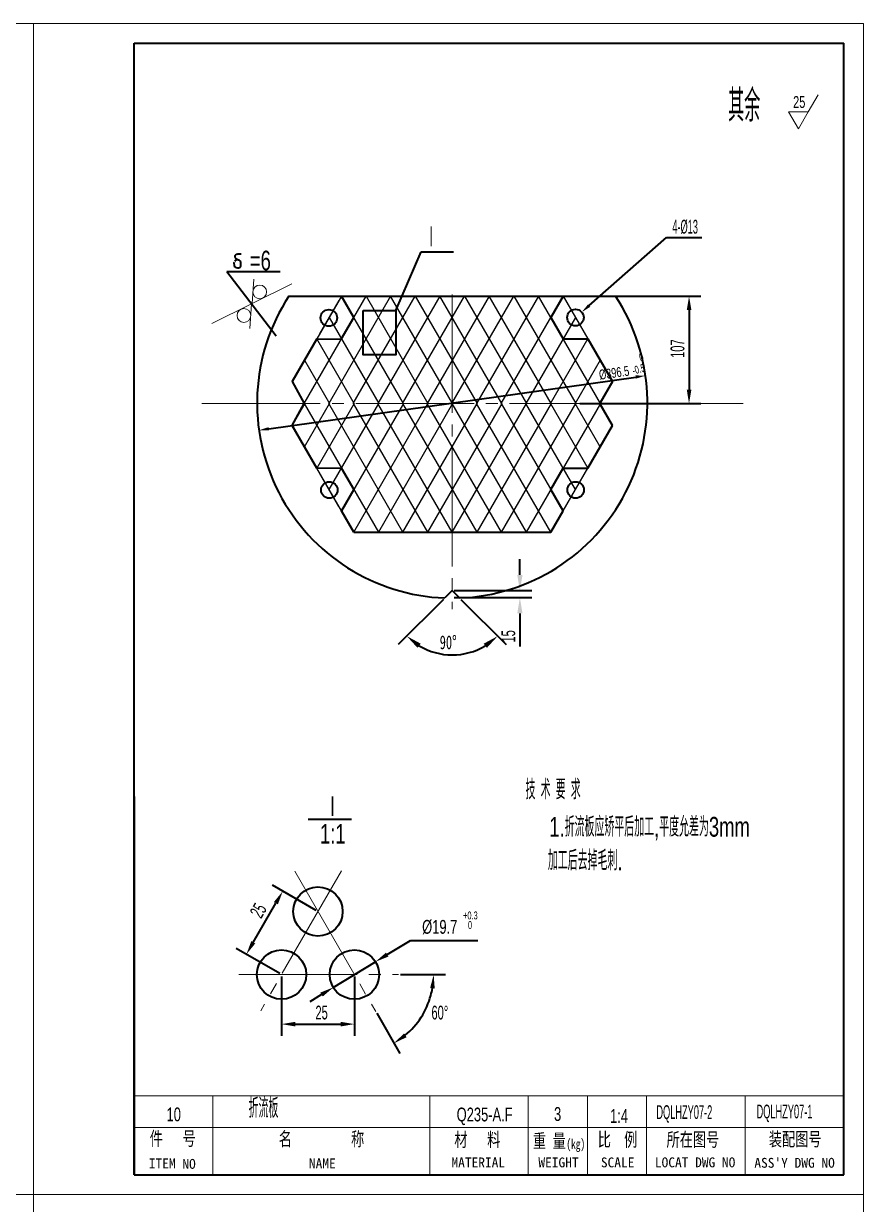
# Model space of a CAD drawing. Header units: millimetres. Extents: x 972 to 2699, y 36 to 635.
# Drawn here: x 2486 to 2699, y 335.6 to 635.1 of the extents above; entities that cross this region are included whole.
import ezdxf

# ---------------------------------------------------------------- set-up
doc = ezdxf.new("R2010")
doc.units = ezdxf.units.MM
doc.header["$PDMODE"] = 66
doc.header["$PDSIZE"] = -5
doc.linetypes.add('EB_DASHDOT', pattern=[39, 30, -3, 3, -3])
doc.linetypes.add('EB_DASHDOTDOT', pattern=[45, 30, -3, 3, -3, 3, -3])
doc.layers.get('0').update_dxf_attribs({"color": 2, "lineweight": 0})
doc.layers.get('DEFPOINTS').update_dxf_attribs({"color": 2, "lineweight": 0})
for name, color, linetype, lineweight in [('6', 6, 'EB_DASHDOTDOT', 0), ('JD$0$主体层', 1, 'Continuous', 35), ('中心线层', 2, 'EB_DASHDOT', 0), ('主体层', 1, 'Continuous', 35), ('图块层', 2, 'Continuous', 0), ('尺寸层', 2, 'Continuous', 35), ('文字层', 2, 'Continuous', 0)]:
    doc.layers.add(name, color=color, linetype=linetype, lineweight=lineweight)
doc.styles.add('FS', font='', dxfattribs={"width": 0.66})
doc.styles.add('HZ', font='ACADTXT.SHX', dxfattribs={"width": 0.6, "bigfont": 'gbcbig.shx'})
doc.styles.get("Standard").update_dxf_attribs({"font": 'ACADTXT.SHX', "width": 0.7, "bigfont": 'gbcbig.shx'})
doc.styles.add('UserTxtStyle2', font='', dxfattribs={"width": 0.7})
doc.styles.add('UserTxtStyle3', font='')
doc.styles.add('UserTxtStyle4', font='ACADTXT.SHX', dxfattribs={"width": 0.5, "bigfont": 'gbcbig.shx'})
doc.styles.get('FS').set_extended_font_data('FangSong_GB2312')
doc.styles.get('UserTxtStyle2').set_extended_font_data('FangSong_GB2312')
doc.styles.get('UserTxtStyle3').set_extended_font_data('FangSong_GB2312')
doc.dimstyles.new('UserStyle1', dxfattribs={"dimtxt": 3.5, "dimasz": 3.5, "dimexe": 3, "dimexo": 0.5, "dimgap": 0.8, "dimtad": 1, "dimdsep": 46, "dimtxsty": 'HZ', "dimcen": 0, "dimdle": 7, "dimadec": 0, "dimazin": 0, "dimtfac": 1, "dimtmove": 0, "dimatfit": 0, "dimfxl": 0, "dimtolj": 1, "dimtzin": 0, "dimarcsym": 0})
doc.dimstyles.new('UserStyle3', dxfattribs={"dimtxt": 2.5, "dimasz": 2.5, "dimexe": 1.25, "dimexo": 0.625, "dimgap": 0.3, "dimtad": 1, "dimdec": 4, "dimdsep": 46, "dimtxsty": 'Standard', "dimcen": 0, "dimdle": 5, "dimadec": 0, "dimazin": 0, "dimtfac": 1, "dimtdec": 4, "dimtmove": 0, "dimatfit": 0, "dimfxl": 0, "dimtolj": 1, "dimtzin": 0, "dimarcsym": 0})
doc.dimstyles.new('UserStyle4', dxfattribs={"dimtxt": 3.5, "dimasz": 4, "dimexe": 3, "dimexo": 0.5, "dimgap": 0.8, "dimtad": 1, "dimdsep": 46, "dimtxsty": 'HZ', "dimcen": 0, "dimdle": 8, "dimadec": 0, "dimazin": 0, "dimtfac": 1, "dimtofl": 0, "dimtmove": 0, "dimatfit": 0, "dimfxl": 0, "dimtolj": 1, "dimtzin": 0, "dimarcsym": 0})
doc.dimstyles.new('UserStyle5', dxfattribs={"dimtxt": 3.5, "dimasz": 4, "dimexe": 3, "dimexo": 0.5, "dimgap": 0.8, "dimtad": 1, "dimdec": 1, "dimdsep": 46, "dimtxsty": 'FS', "dimcen": 0, "dimdle": 8, "dimadec": 1, "dimazin": 2, "dimtfac": 1, "dimtdec": 1, "dimtofl": 0, "dimtmove": 0, "dimatfit": 0, "dimfxl": 0, "dimtolj": 1, "dimtzin": 0, "dimarcsym": 0})

# ---------------------------------------------------------------- blocks, each defined once
blk = doc.blocks.new('*D77')
at = {"layer": '尺寸层', "linetype": 'Continuous', "lineweight": 35}
for points in [[(2643.68, 545.77), (2641.26, 545.01), (2641.15, 545.83)], [(2545.65, 531.93), (2548.19, 531.87), (2548.07, 532.7)]]:
    blk.add_hatch(color=0, dxfattribs=at).paths.add_polyline_path(points, flags=0)
at = {"layer": '尺寸层', "color": 0, "linetype": 'Continuous', "lineweight": 35}
blk.add_line((2548.13, 532.28), (2641.21, 545.42), dxfattribs=at)
at = {"layer": '尺寸层', "color": 0, "linetype": 'Continuous', "lineweight": 35, "insert": (2631.75, 547.2), "char_height": 2.5, "attachment_point": 1, "rotation": 8.0346}
blk.add_mtext('%%c396.5', dxfattribs=at)
blk = doc.blocks.new('*D78')
at = {"layer": '尺寸层', "linetype": 'Continuous', "lineweight": 35}
for points in [[(2551.69, 415), (2550.45, 411.68), (2549.44, 412.26)], [(2542.46, 399), (2544.71, 401.74), (2543.7, 402.33)]]:
    blk.add_hatch(color=0, dxfattribs=at).paths.add_polyline_path(points, flags=0)
at = {"layer": '尺寸层', "color": 0, "linetype": 'Continuous', "lineweight": 35}
for p, q in [((2560.18, 410.1), (2549.1, 416.5)), ((2544.21, 402.03), (2549.94, 411.97)), ((2550.94, 394.1), (2539.86, 400.5))]:
    blk.add_line(p, q, dxfattribs=at)
at = {"layer": '尺寸层', "color": 0, "linetype": 'Continuous', "lineweight": 35, "insert": (2543.17, 409.62), "char_height": 3.5, "attachment_point": 1, "rotation": 60, "style": 'HZ'}
blk.add_mtext('25', dxfattribs=at)
blk = doc.blocks.new('*D79')
at = {"layer": '尺寸层', "linetype": 'Continuous', "lineweight": 35}
for points in [[(2551.38, 381.29), (2554.88, 380.7), (2554.88, 381.87)], [(2569.85, 381.29), (2566.35, 380.7), (2566.35, 381.87)]]:
    blk.add_hatch(color=0, dxfattribs=at).paths.add_polyline_path(points, flags=0)
at = {"layer": '尺寸层', "color": 0, "linetype": 'Continuous', "lineweight": 35}
for p, q in [((2551.38, 393.35), (2551.38, 378.29)), ((2569.85, 393.35), (2569.85, 378.29)), ((2554.88, 381.29), (2566.35, 381.29))]:
    blk.add_line(p, q, dxfattribs=at)
at = {"layer": '尺寸层', "color": 0, "linetype": 'Continuous', "lineweight": 35, "insert": (2559.98, 385.98), "char_height": 3.5, "attachment_point": 1, "style": 'HZ'}
blk.add_mtext('25', dxfattribs=at)
blk = doc.blocks.new('*D80')
at = {"layer": '尺寸层', "linetype": 'Continuous', "lineweight": 35}
for points in [[(2654.74, 565.92), (2655.33, 562.42), (2654.16, 562.42)], [(2654.74, 538.69), (2655.33, 542.19), (2654.16, 542.19)]]:
    blk.add_hatch(color=0, dxfattribs=at).paths.add_polyline_path(points, flags=0)
at = {"layer": '尺寸层', "color": 0, "linetype": 'Continuous', "lineweight": 35}
for p, q in [((2619.02, 565.92), (2657.74, 565.92)), ((2654.74, 562.42), (2654.74, 542.19)), ((2627.04, 538.69), (2657.74, 538.69))]:
    blk.add_line(p, q, dxfattribs=at)
at = {"layer": '尺寸层', "color": 0, "linetype": 'Continuous', "lineweight": 35, "insert": (2650.05, 550.28), "char_height": 3.5, "attachment_point": 1, "rotation": 90, "style": 'HZ'}
blk.add_mtext('107', dxfattribs=at)
blk = doc.blocks.new('CAXBLOCK26', base_point=(2682.48, 608.34))
at = {"layer": '图块层', "linetype": 'Continuous', "lineweight": 0}
for p, q in [((2684.98, 612.67), (2687.48, 617)), ((2679.98, 612.67), (2682.48, 608.34)), ((2684.98, 612.67), (2679.98, 612.67)), ((2682.48, 608.34), (2684.98, 612.67))]:
    blk.add_line(p, q, dxfattribs=at)
at = {"layer": '图块层', "linetype": 'Continuous', "lineweight": 0, "insert": (2681.13, 616.67), "char_height": 3, "attachment_point": 1}
blk.add_mtext('25', dxfattribs=at)
blk = doc.blocks.new('*D82')
at = {"layer": '尺寸层', "linetype": 'Continuous', "lineweight": 35}
for points in [[(2611.83, 491.25), (2612.5, 495.25), (2611.17, 495.25)], [(2611.83, 489.48), (2612.5, 485.48), (2611.17, 485.48)]]:
    blk.add_hatch(color=0, dxfattribs=at).paths.add_polyline_path(points, flags=0)
at = {"layer": '尺寸层', "color": 0, "linetype": 'Continuous', "lineweight": 35}
for p, q in [((2611.83, 495.25), (2611.83, 499.25)), ((2595.17, 491.25), (2614.83, 491.25)), ((2595.17, 489.48), (2614.83, 489.48)), ((2611.83, 485.48), (2611.83, 477.08))]:
    blk.add_line(p, q, dxfattribs=at)
at = {"layer": '尺寸层', "color": 0, "linetype": 'Continuous', "lineweight": 35, "insert": (2607.14, 478.08), "char_height": 3.5, "attachment_point": 1, "rotation": 90, "style": 'HZ'}
blk.add_mtext('15', dxfattribs=at)
blk = doc.blocks.new('*D83')
at = {"layer": '尺寸层', "linetype": 'Continuous', "lineweight": 35}
for points in [[(2583.13, 479.71), (2586.69, 477.78), (2585.87, 476.73)], [(2606.21, 479.71), (2603.46, 476.73), (2602.64, 477.78)]]:
    blk.add_hatch(color=0, dxfattribs=at).paths.add_polyline_path(points, flags=0)
at = {"layer": '尺寸层', "color": 0, "linetype": 'Continuous', "lineweight": 35}
for p, q in [((2592.45, 489.03), (2581, 477.59)), ((2596.89, 489.03), (2608.33, 477.59))]:
    blk.add_line(p, q, dxfattribs=at)
blk.add_arc((2594.67, 491.25), 16.32, 239.0773, 300.9227, dxfattribs=at)
at = {"layer": '尺寸层', "color": 0, "linetype": 'Continuous', "lineweight": 35, "insert": (2591.5, 479.88), "char_height": 3.5, "attachment_point": 1, "style": 'FS'}
blk.add_mtext('90%%d', dxfattribs=at)
blk = doc.blocks.new('CAXBLOCK44', base_point=(2627.52, 561.88))
at = {"layer": '尺寸层', "linetype": 'Continuous', "lineweight": 35}
blk.add_hatch(color=256, dxfattribs=at).paths.add_polyline_path([(2629.12, 563.84), (2627.52, 561.88), (2629.67, 563.22)], flags=0)
blk.add_line((2629.39, 563.53), (2649, 580.81), dxfattribs=at)
blk = doc.blocks.new('*D197')
at = {"layer": '尺寸层', "linetype": 'Continuous', "lineweight": 35}
for points in [[(2643.68, 545.77), (2641.26, 545.01), (2641.15, 545.83)], [(2545.65, 531.93), (2548.19, 531.87), (2548.07, 532.7)]]:
    blk.add_hatch(color=0, dxfattribs=at).paths.add_polyline_path(points, flags=0)
at = {"layer": '尺寸层', "color": 0, "linetype": 'Continuous', "lineweight": 35}
blk.add_line((2548.13, 532.28), (2641.21, 545.42), dxfattribs=at)
at = {"layer": '尺寸层', "color": 0, "linetype": 'Continuous', "lineweight": 35, "insert": (2631.75, 547.2), "char_height": 2.5, "attachment_point": 1, "rotation": 8.0346}
blk.add_mtext('%%c396.5', dxfattribs=at)
blk = doc.blocks.new('*D198')
at = {"layer": '尺寸层', "linetype": 'Continuous', "lineweight": 35}
for points in [[(2551.69, 415), (2550.45, 411.68), (2549.44, 412.26)], [(2542.46, 399), (2544.71, 401.74), (2543.7, 402.33)]]:
    blk.add_hatch(color=0, dxfattribs=at).paths.add_polyline_path(points, flags=0)
at = {"layer": '尺寸层', "color": 0, "linetype": 'Continuous', "lineweight": 35}
for p, q in [((2560.18, 410.1), (2549.1, 416.5)), ((2544.21, 402.03), (2549.94, 411.97)), ((2550.94, 394.1), (2539.86, 400.5))]:
    blk.add_line(p, q, dxfattribs=at)
at = {"layer": '尺寸层', "color": 0, "linetype": 'Continuous', "lineweight": 35, "insert": (2543.17, 409.62), "char_height": 3.5, "attachment_point": 1, "rotation": 60, "style": 'HZ'}
blk.add_mtext('25', dxfattribs=at)
blk = doc.blocks.new('*D199')
at = {"layer": '尺寸层', "linetype": 'Continuous', "lineweight": 35}
for points in [[(2551.38, 381.29), (2554.88, 380.7), (2554.88, 381.87)], [(2569.85, 381.29), (2566.35, 380.7), (2566.35, 381.87)]]:
    blk.add_hatch(color=0, dxfattribs=at).paths.add_polyline_path(points, flags=0)
at = {"layer": '尺寸层', "color": 0, "linetype": 'Continuous', "lineweight": 35}
for p, q in [((2551.38, 393.35), (2551.38, 378.29)), ((2569.85, 393.35), (2569.85, 378.29)), ((2554.88, 381.29), (2566.35, 381.29))]:
    blk.add_line(p, q, dxfattribs=at)
at = {"layer": '尺寸层', "color": 0, "linetype": 'Continuous', "lineweight": 35, "insert": (2559.98, 385.98), "char_height": 3.5, "attachment_point": 1, "style": 'HZ'}
blk.add_mtext('25', dxfattribs=at)
blk = doc.blocks.new('*D200')
at = {"layer": '尺寸层', "linetype": 'Continuous', "lineweight": 35}
for points in [[(2654.74, 565.92), (2655.33, 562.42), (2654.16, 562.42)], [(2654.74, 538.69), (2655.33, 542.19), (2654.16, 542.19)]]:
    blk.add_hatch(color=0, dxfattribs=at).paths.add_polyline_path(points, flags=0)
at = {"layer": '尺寸层', "color": 0, "linetype": 'Continuous', "lineweight": 35}
for p, q in [((2619.02, 565.92), (2657.74, 565.92)), ((2654.74, 562.42), (2654.74, 542.19)), ((2627.04, 538.69), (2657.74, 538.69))]:
    blk.add_line(p, q, dxfattribs=at)
at = {"layer": '尺寸层', "color": 0, "linetype": 'Continuous', "lineweight": 35, "insert": (2650.05, 550.28), "char_height": 3.5, "attachment_point": 1, "rotation": 90, "style": 'HZ'}
blk.add_mtext('107', dxfattribs=at)
blk = doc.blocks.new('CAXBLOCK71', base_point=(2682.48, 608.34))
at = {"layer": '图块层', "linetype": 'Continuous', "lineweight": 0}
for p, q in [((2684.98, 612.67), (2687.48, 617)), ((2679.98, 612.67), (2682.48, 608.34)), ((2684.98, 612.67), (2679.98, 612.67)), ((2682.48, 608.34), (2684.98, 612.67))]:
    blk.add_line(p, q, dxfattribs=at)
at = {"layer": '图块层', "linetype": 'Continuous', "lineweight": 0, "insert": (2681.13, 616.67), "char_height": 3, "attachment_point": 1}
blk.add_mtext('25', dxfattribs=at)
blk = doc.blocks.new('*D202')
at = {"layer": '尺寸层', "linetype": 'Continuous', "lineweight": 35}
for points in [[(2611.83, 491.25), (2612.5, 495.25), (2611.17, 495.25)], [(2611.83, 489.48), (2612.5, 485.48), (2611.17, 485.48)]]:
    blk.add_hatch(color=0, dxfattribs=at).paths.add_polyline_path(points, flags=0)
at = {"layer": '尺寸层', "color": 0, "linetype": 'Continuous', "lineweight": 35}
for p, q in [((2611.83, 495.25), (2611.83, 499.25)), ((2595.17, 491.25), (2614.83, 491.25)), ((2595.17, 489.48), (2614.83, 489.48)), ((2611.83, 485.48), (2611.83, 477.08))]:
    blk.add_line(p, q, dxfattribs=at)
at = {"layer": '尺寸层', "color": 0, "linetype": 'Continuous', "lineweight": 35, "insert": (2607.14, 478.08), "char_height": 3.5, "attachment_point": 1, "rotation": 90, "style": 'HZ'}
blk.add_mtext('15', dxfattribs=at)
blk = doc.blocks.new('*D203')
at = {"layer": '尺寸层', "linetype": 'Continuous', "lineweight": 35}
for points in [[(2583.13, 479.71), (2586.69, 477.78), (2585.87, 476.73)], [(2606.21, 479.71), (2603.46, 476.73), (2602.64, 477.78)]]:
    blk.add_hatch(color=0, dxfattribs=at).paths.add_polyline_path(points, flags=0)
at = {"layer": '尺寸层', "color": 0, "linetype": 'Continuous', "lineweight": 35}
for p, q in [((2592.45, 489.03), (2581, 477.59)), ((2596.89, 489.03), (2608.33, 477.59))]:
    blk.add_line(p, q, dxfattribs=at)
blk.add_arc((2594.67, 491.25), 16.32, 239.0773, 300.9227, dxfattribs=at)
at = {"layer": '尺寸层', "color": 0, "linetype": 'Continuous', "lineweight": 35, "insert": (2591.5, 479.88), "char_height": 3.5, "attachment_point": 1, "style": 'FS'}
blk.add_mtext('90%%d', dxfattribs=at)
blk = doc.blocks.new('CAXBLOCK89', base_point=(2627.52, 561.88))
at = {"layer": '尺寸层', "linetype": 'Continuous', "lineweight": 35}
blk.add_hatch(color=256, dxfattribs=at).paths.add_polyline_path([(2629.12, 563.84), (2627.52, 561.88), (2629.67, 563.22)], flags=0)
blk.add_line((2629.39, 563.53), (2649, 580.81), dxfattribs=at)

msp = doc.modelspace()

# ---------------------------------------------------------------- hatches: boundary and pattern name
at = {"layer": '尺寸层', "linetype": 'Continuous', "lineweight": 35}
for points in [[(2575.1921, 397.10237), (2578.48528, 398.42343), (2577.87882, 399.42008)], [(2575.1921, 397.10237), (2578.48528, 398.42343), (2577.87882, 399.42008)], [(2589.95442, 393.85346), (2590.23083, 390.31596), (2589.0686, 390.41753)], [(2589.95442, 393.85346), (2590.23083, 390.31596), (2589.0686, 390.41753)], [(2564.51369, 390.60455), (2561.82697, 388.28683), (2561.22051, 389.28348)], [(2564.51369, 390.60455), (2561.82697, 388.28683), (2561.22051, 389.28348)], [(2579.90366, 376.44503), (2582.43635, 378.93014), (2583.10543, 377.97439)], [(2579.90366, 376.44503), (2582.43635, 378.93014), (2583.10543, 377.97439)]]:
    msp.add_hatch(color=256, dxfattribs=at).paths.add_polyline_path(points, flags=0)

# ---------------------------------------------------------------- linework, layer by layer
at = {"linetype": 'Continuous', "lineweight": 0}
for p, q in [((2543.95732, 564.08428), (2544.36915, 570.27214)), ((2543.95732, 564.08428), (2544.36915, 570.27214)), ((2543.95732, 564.08428), (2553.96759, 569.02376)), ((2543.95732, 564.08428), (2553.96759, 569.02376)), ((2543.72317, 563.96192), (2533.71289, 559.02244)), ((2543.72317, 563.96192), (2533.71289, 559.02244)), ((2543.72317, 563.96192), (2543.31133, 557.77406)), ((2543.72317, 563.96192), (2543.31133, 557.77406))]:
    msp.add_line(p, q, dxfattribs=at)
for centre in [(2545.84637, 567.01128), (2545.84637, 567.01128), (2541.83411, 561.03492), (2541.83411, 561.03492)]:
    msp.add_circle(centre, 1.75, dxfattribs=at)
at = {"layer": '6', "linetype": 'ByBlock', "lineweight": -2}
for p, q in [((2557.08487, 538.68741), (2572.80408, 565.92008)), ((2557.08487, 538.68741), (2572.80408, 565.92008)), ((2566.554, 565.92008), (2560.30424, 555.09483)), ((2566.554, 565.92008), (2560.30424, 555.09483)), ((2565.92865, 564.83563), (2561.04342, 556.37223)), ((2565.92865, 564.83563), (2561.04342, 556.37223)), ((2579.05354, 565.92008), (2563.33433, 538.68741)), ((2579.05354, 565.92008), (2563.33433, 538.68741)), ((2582.27382, 538.68741), (2566.55431, 565.92062)), ((2582.27382, 538.68741), (2566.55431, 565.92062)), ((2569.58379, 538.68741), (2585.303, 565.92008)), ((2569.58379, 538.68741), (2585.303, 565.92008)), ((2572.80408, 565.92008), (2588.52329, 538.68741)), ((2572.80408, 565.92008), (2588.52329, 538.68741)), ((2591.55246, 565.92008), (2575.83326, 538.68741)), ((2591.55246, 565.92008), (2575.83326, 538.68741)), ((2594.77275, 538.68741), (2579.05354, 565.92008)), ((2594.77275, 538.68741), (2579.05354, 565.92008)), ((2582.08271, 538.68741), (2597.80191, 565.92008)), ((2582.08271, 538.68741), (2597.80191, 565.92008)), ((2585.303, 565.92008), (2601.02221, 538.68741)), ((2585.303, 565.92008), (2601.02221, 538.68741)), ((2604.05138, 565.92008), (2588.33217, 538.68741)), ((2604.05138, 565.92008), (2588.33217, 538.68741)), ((2607.27167, 538.68741), (2591.55246, 565.92008)), ((2607.27167, 538.68741), (2591.55246, 565.92008)), ((2594.58164, 538.68741), (2610.30085, 565.92008)), ((2594.58164, 538.68741), (2610.30085, 565.92008)), ((2597.80192, 565.92008), (2613.52112, 538.68741)), ((2597.80192, 565.92008), (2613.52112, 538.68741)), ((2616.5503, 565.92008), (2600.83109, 538.68741)), ((2616.5503, 565.92008), (2600.83109, 538.68741)), ((2619.77059, 538.68741), (2604.05139, 565.92008)), ((2619.77059, 538.68741), (2604.05139, 565.92008)), ((2607.08055, 538.68741), (2622.80007, 565.92061)), ((2607.08055, 538.68741), (2622.80007, 565.92061)), ((2610.30084, 565.92008), (2626.02005, 538.68741)), ((2610.30084, 565.92008), (2626.02005, 538.68741)), ((2632.26951, 538.68741), (2616.5503, 565.92008)), ((2632.26951, 538.68741), (2616.5503, 565.92008)), ((2622.80007, 565.92061), (2629.05014, 555.09481)), ((2622.80007, 565.92061), (2629.05014, 555.09481)), ((2563.42928, 560.50772), (2576.02437, 538.68741)), ((2563.42928, 560.50772), (2576.02437, 538.68741)), ((2625.9251, 560.50772), (2613.33001, 538.68741)), ((2625.9251, 560.50772), (2613.33001, 538.68741)), ((2560.30516, 555.09323), (2554.05368, 544.26287)), ((2560.30516, 555.09323), (2554.05368, 544.26287)), ((2569.77491, 538.68741), (2560.30424, 555.09483)), ((2569.77491, 538.68741), (2560.30424, 555.09483)), ((2619.57948, 538.68741), (2629.05014, 555.09481)), ((2619.57948, 538.68741), (2629.05014, 555.09481)), ((2629.04876, 555.09402), (2635.30066, 544.26295)), ((2629.04876, 555.09402), (2635.30066, 544.26295)), ((2557.1792, 549.68192), (2563.52544, 538.68741)), ((2557.1792, 549.68192), (2563.52544, 538.68741)), ((2632.17518, 549.68192), (2625.82894, 538.68741)), ((2632.17518, 549.68192), (2625.82894, 538.68741)), ((2557.27599, 538.68741), (2554.05417, 544.26903)), ((2557.27599, 538.68741), (2554.05417, 544.26903)), ((2632.07839, 538.68741), (2635.30021, 544.26903)), ((2632.07839, 538.68741), (2635.30021, 544.26903)), ((2557.27599, 538.68741), (2554.05417, 533.10579)), ((2557.27599, 538.68741), (2554.05417, 533.10579)), ((2557.08487, 538.68741), (2575.92881, 506.0413)), ((2557.08487, 538.68741), (2575.92881, 506.0413)), ((2557.1792, 527.69289), (2563.52544, 538.68741)), ((2557.1792, 527.69289), (2563.52544, 538.68741)), ((2569.77491, 538.68741), (2560.30424, 522.27999)), ((2569.77491, 538.68741), (2560.30424, 522.27999)), ((2582.17827, 506.0413), (2563.33433, 538.68741)), ((2582.17827, 506.0413), (2563.33433, 538.68741)), ((2563.42928, 516.86709), (2576.02437, 538.68741)), ((2563.42928, 516.86709), (2576.02437, 538.68741)), ((2582.27382, 538.68741), (2566.55431, 511.4542)), ((2582.27382, 538.68741), (2566.55431, 511.4542)), ((2569.58379, 538.68741), (2588.42773, 506.04131)), ((2569.58379, 538.68741), (2588.42773, 506.04131)), ((2569.67935, 506.0413), (2588.52329, 538.68741)), ((2569.67935, 506.0413), (2588.52329, 538.68741)), ((2594.67719, 506.04131), (2575.83326, 538.68741)), ((2594.67719, 506.04131), (2575.83326, 538.68741)), ((2594.77275, 538.68741), (2575.9288, 506.0413)), ((2594.77275, 538.68741), (2575.9288, 506.0413)), ((2582.08271, 538.68741), (2600.92664, 506.04131)), ((2582.08271, 538.68741), (2600.92664, 506.04131)), ((2582.17827, 506.0413), (2601.02221, 538.68741)), ((2582.17827, 506.0413), (2601.02221, 538.68741)), ((2607.17611, 506.04131), (2588.33217, 538.68741)), ((2607.17611, 506.04131), (2588.33217, 538.68741)), ((2607.27167, 538.68741), (2588.42772, 506.04131)), ((2607.27167, 538.68741), (2588.42772, 506.04131)), ((2594.58164, 538.68741), (2613.42558, 506.04131)), ((2594.58164, 538.68741), (2613.42558, 506.04131)), ((2594.67719, 506.04131), (2613.52112, 538.68741)), ((2594.67719, 506.04131), (2613.52112, 538.68741)), ((2619.67502, 506.04131), (2600.83109, 538.68741)), ((2619.67502, 506.04131), (2600.83109, 538.68741)), ((2619.77059, 538.68741), (2600.92666, 506.04131)), ((2619.77059, 538.68741), (2600.92666, 506.04131)), ((2607.08055, 538.68741), (2622.80007, 511.45421)), ((2607.08055, 538.68741), (2622.80007, 511.45421)), ((2607.17611, 506.04131), (2626.02005, 538.68741)), ((2607.17611, 506.04131), (2626.02005, 538.68741)), ((2625.9251, 516.8671), (2613.33001, 538.68741)), ((2625.9251, 516.8671), (2613.33001, 538.68741)), ((2632.26951, 538.68741), (2613.42558, 506.04131)), ((2632.26951, 538.68741), (2613.42558, 506.04131)), ((2619.57948, 538.68741), (2629.05014, 522.28)), ((2619.57948, 538.68741), (2629.05014, 522.28)), ((2632.17518, 527.6929), (2625.82894, 538.68741)), ((2632.17518, 527.6929), (2625.82894, 538.68741)), ((2632.07839, 538.68741), (2635.30021, 533.10579)), ((2632.07839, 538.68741), (2635.30021, 533.10579)), ((2560.30516, 522.28158), (2554.05368, 533.11194)), ((2560.30516, 522.28158), (2554.05368, 533.11194)), ((2629.04876, 522.2808), (2635.30066, 533.11186)), ((2629.04876, 522.2808), (2635.30066, 533.11186)), ((2569.67935, 506.0413), (2560.30424, 522.27999)), ((2569.67935, 506.0413), (2560.30424, 522.27999)), ((2622.80007, 511.45421), (2629.05014, 522.28)), ((2622.80007, 511.45421), (2629.05014, 522.28)), ((2565.92865, 512.53919), (2561.04342, 521.00258)), ((2565.92865, 512.53919), (2561.04342, 521.00258)), ((2569.67935, 506.0413), (2566.55462, 511.45473)), ((2569.67935, 506.0413), (2566.55462, 511.45473)), ((2619.67502, 506.04131), (2622.79961, 511.45448)), ((2619.67502, 506.04131), (2622.79961, 511.45448))]:
    msp.add_line(p, q, dxfattribs=at)
at = {"layer": 'DEFPOINTS', "color": 0, "linetype": 'ByBlock', "lineweight": -2}
for p in [(2554.70823, 420.08479), (2554.70823, 420.08479), (2575.1921, 397.10237), (2575.1921, 397.10237), (2540.5223, 393.85346), (2540.5223, 393.85346), (2581.01135, 393.85346), (2581.01135, 393.85346), (2564.51369, 390.60455), (2564.51369, 390.60455), (2575.25553, 384.49583), (2575.25553, 384.49583), (2585.25156, 380.93245), (2585.25156, 380.93245)]:
    msp.add_point(p, dxfattribs=at)
at = {"layer": 'JD$0$主体层', "linetype": 'Continuous', "lineweight": 35}
for p, q in [((2513.95655, 343.06545), (2513.95655, 630.06545)), ((2513.95655, 630.06545), (2693.95655, 630.06545)), ((2513.95655, 343.06545), (2513.95655, 630.06545)), ((2513.95655, 630.06545), (2693.95655, 630.06545)), ((2693.95655, 343.06545), (2693.95655, 630.06545)), ((2693.95655, 343.06545), (2693.95655, 630.06545)), ((2513.95655, 343.06545), (2693.95655, 343.06545)), ((2513.95655, 343.06545), (2693.95655, 343.06545))]:
    msp.add_line(p, q, dxfattribs=at)
at = {"layer": '中心线层', "linetype": 'EB_DASHDOT', "lineweight": 0}
for p, q in [((2594.66688, 566.37018), (2594.66688, 486.52495)), ((2594.66688, 566.37018), (2594.66688, 486.52495)), ((2531.1989, 538.68741), (2668.43768, 538.68741)), ((2531.1989, 538.68741), (2668.43768, 538.68741)), ((2566.56615, 420.16064), (2546.0828, 384.68244)), ((2566.56615, 420.16064), (2546.0828, 384.68244)), ((2554.70823, 420.08479), (2575.25553, 384.49583)), ((2554.70823, 420.08479), (2575.25553, 384.49583)), ((2540.5223, 393.85346), (2581.01135, 393.85346)), ((2540.5223, 393.85346), (2581.01135, 393.85346))]:
    msp.add_line(p, q, dxfattribs=at)
at = {"layer": '主体层', "linetype": 'Continuous', "lineweight": 35}
for p, q in [((2553.2227, 565.92008), (2636.11107, 565.92008)), ((2553.2227, 565.92008), (2636.11107, 565.92008)), ((2569.67935, 560.50666), (2566.55462, 565.92009)), ((2569.67935, 560.50666), (2566.55462, 565.92009)), ((2622.80007, 565.92061), (2619.67503, 560.50666)), ((2622.80007, 565.92061), (2619.67503, 560.50666)), ((2566.50684, 555.01046), (2569.67935, 560.50666)), ((2566.50684, 555.01046), (2569.67935, 560.50666)), ((2619.67503, 560.50666), (2622.79976, 555.09324)), ((2619.67503, 560.50666), (2622.79976, 555.09324)), ((2560.30424, 555.09483), (2554.05219, 544.26561)), ((2560.30424, 555.09483), (2554.05219, 544.26561)), ((2560.30516, 555.09323), (2566.50684, 555.01046)), ((2560.30516, 555.09323), (2566.50684, 555.01046)), ((2622.79976, 555.09324), (2629.04922, 555.09322)), ((2622.79976, 555.09324), (2629.04922, 555.09322)), ((2629.05014, 555.09481), (2635.30219, 544.26561)), ((2629.05014, 555.09481), (2635.30219, 544.26561)), ((2554.05219, 544.26561), (2557.08487, 538.68741)), ((2554.05219, 544.26561), (2557.08487, 538.68741)), ((2635.30219, 544.26561), (2632.17395, 538.85295)), ((2635.30219, 544.26561), (2632.17395, 538.85295)), ((2554.05219, 533.10921), (2557.08487, 538.68741)), ((2554.05219, 533.10921), (2557.08487, 538.68741)), ((2635.30219, 533.10921), (2632.17395, 538.52186)), ((2635.30219, 533.10921), (2632.17395, 538.52186)), ((2560.30424, 522.27999), (2554.05219, 533.10921)), ((2560.30424, 522.27999), (2554.05219, 533.10921)), ((2629.05014, 522.28), (2635.30219, 533.10921)), ((2629.05014, 522.28), (2635.30219, 533.10921)), ((2560.30516, 522.28158), (2566.50684, 522.36436)), ((2560.30516, 522.28158), (2566.50684, 522.36436)), ((2566.50684, 522.36436), (2569.67935, 516.86816)), ((2566.50684, 522.36436), (2569.67935, 516.86816)), ((2619.67503, 516.86816), (2622.79976, 522.28158)), ((2619.67503, 516.86816), (2622.79976, 522.28158)), ((2622.79976, 522.28158), (2629.04922, 522.2816)), ((2622.79976, 522.28158), (2629.04922, 522.2816)), ((2569.67935, 516.86816), (2566.55462, 511.45473)), ((2569.67935, 516.86816), (2566.55462, 511.45473)), ((2622.80007, 511.45421), (2619.67503, 516.86816)), ((2622.80007, 511.45421), (2619.67503, 516.86816)), ((2569.67935, 506.0413), (2566.55416, 511.45446)), ((2569.67935, 506.0413), (2566.55416, 511.45446)), ((2619.67502, 506.04131), (2622.80007, 511.45421)), ((2619.67502, 506.04131), (2622.80007, 511.45421)), ((2569.67935, 506.0413), (2619.67502, 506.04131)), ((2569.67935, 506.0413), (2619.67502, 506.04131)), ((2594.66688, 491.25295), (2592.80202, 489.3881)), ((2594.66688, 491.25295), (2592.80202, 489.3881)), ((2594.66688, 491.25295), (2596.53174, 489.3881)), ((2594.66688, 491.25295), (2596.53174, 489.3881)), ((2513.95655, 439.05044), (2513.95655, 343.06545)), ((2513.95655, 439.05044), (2513.95655, 343.06545))]:
    msp.add_line(p, q, dxfattribs=at)
for centre, radius in [((2563.37569, 560.41168), 2.1), ((2563.37569, 560.41168), 2.1), ((2625.9251, 560.50771), 2.1), ((2625.9251, 560.50771), 2.1), ((2563.48604, 516.77088), 2.1), ((2563.48604, 516.77088), 2.1), ((2625.9724, 516.77935), 2.1), ((2625.9724, 516.77935), 2.1), ((2560.61529, 409.85346), 6.25), ((2560.61529, 409.85346), 6.25), ((2551.37769, 393.85346), 6.25), ((2551.37769, 393.85346), 6.25), ((2569.8529, 393.85346), 6.25), ((2569.8529, 393.85346), 6.25)]:
    msp.add_circle(centre, radius, dxfattribs=at)
for start, end in [(146.851516, 267.8409322), (146.851516, 267.8409322), (272.1590678, 33.148484), (272.1590678, 33.148484)]:
    msp.add_arc((2594.66688, 538.85295), 49.5, start, end, dxfattribs=at)
at = {"layer": '图块层', "linetype": 'Continuous', "lineweight": 0}
for p, q in [((1857.95655, 635.06545), (2698.95655, 635.06545)), ((1857.95655, 635.06545), (2698.95655, 635.06545)), ((2488.45655, 635.06545), (2488.45655, 41.06545)), ((2488.45655, 635.06545), (2488.45655, 41.06545)), ((2698.95655, 41.06545), (2698.95655, 635.06545)), ((2698.95655, 41.06545), (2698.95655, 635.06545)), ((2513.92764, 363.06545), (2693.95655, 363.06545)), ((2513.92764, 363.06545), (2693.95655, 363.06545)), ((2533.95655, 343.06545), (2533.95655, 363.06545)), ((2533.95655, 343.06545), (2533.95655, 363.06545)), ((2588.95655, 343.06545), (2588.95655, 363.06545)), ((2588.95655, 343.06545), (2588.95655, 363.06545)), ((2613.95655, 343.06545), (2613.95655, 363.06545)), ((2613.95655, 343.06545), (2613.95655, 363.06545)), ((2628.95655, 343.06545), (2628.95655, 363.06545)), ((2628.95655, 343.06545), (2628.95655, 363.06545)), ((2643.95655, 343.06545), (2643.95655, 363.06545)), ((2643.95655, 343.06545), (2643.95655, 363.06545)), ((2668.95655, 343.06545), (2668.95655, 363.06545)), ((2668.95655, 343.06545), (2668.95655, 363.06545)), ((2513.95655, 355.06545), (2693.95655, 355.06545)), ((2513.95655, 355.06545), (2693.95655, 355.06545)), ((1857.95655, 338.06545), (2698.95655, 338.06545)), ((1857.95655, 338.06545), (2698.95655, 338.06545))]:
    msp.add_line(p, q, dxfattribs=at)
at = {"layer": '图块层', "color": 1, "linetype": 'Continuous', "lineweight": 0}
for p, q in [((2513.95655, 363.06545), (2693.95655, 363.06545)), ((2513.95655, 343.06545), (2513.95655, 363.06545)), ((2513.95655, 363.06545), (2693.95655, 363.06545)), ((2513.95655, 363.06545), (2693.95655, 363.06545)), ((2513.95655, 343.06545), (2513.95655, 363.06545)), ((2513.95655, 363.06545), (2693.95655, 363.06545))]:
    msp.add_line(p, q, dxfattribs=at)
at = {"layer": '尺寸层', "linetype": 'Continuous', "lineweight": 35}
for p, q in [((2649.00246, 580.81229), (2658.01604, 580.81229)), ((2649.00246, 580.81229), (2658.01604, 580.81229)), ((2539.61137, 575.88312), (2539.62573, 576.24217)), ((2539.61137, 575.88312), (2539.62573, 576.24217)), ((2539.74062, 575.55827), (2539.61137, 575.88312)), ((2539.74062, 575.55827), (2539.61137, 575.88312)), ((2539.62573, 576.24217), (2539.75498, 576.43024)), ((2539.62573, 576.24217), (2539.75498, 576.43024)), ((2539.9704, 575.336), (2539.74062, 575.55827)), ((2539.9704, 575.336), (2539.74062, 575.55827)), ((2539.88424, 575.09663), (2539.74062, 574.94275)), ((2539.88424, 575.09663), (2539.74062, 574.94275)), ((2539.75498, 576.43024), (2540.04221, 576.61832)), ((2539.75498, 576.43024), (2540.04221, 576.61832)), ((2540.22891, 575.18212), (2539.88424, 575.09663)), ((2540.22891, 575.18212), (2539.88424, 575.09663)), ((2540.28635, 575.16502), (2539.9704, 575.336)), ((2540.28635, 575.16502), (2539.9704, 575.336)), ((2540.04221, 576.61832), (2540.28635, 576.65251)), ((2540.04221, 576.61832), (2540.28635, 576.65251)), ((2540.28635, 576.65251), (2541.11931, 576.65251)), ((2540.28635, 576.65251), (2541.11931, 576.65251)), ((2540.50177, 575.06244), (2540.28635, 575.16502)), ((2540.50177, 575.06244), (2540.28635, 575.16502)), ((2540.68847, 574.94275), (2540.50177, 575.06244)), ((2540.68847, 574.94275), (2540.50177, 575.06244)), ((2580.39083, 562.33245), (2586.74993, 577.16558)), ((2580.39083, 562.33245), (2586.74993, 577.16558)), ((2586.74993, 577.16558), (2594.98013, 577.16558)), ((2586.74993, 577.16558), (2594.98013, 577.16558)), ((2586.74993, 577.16558), (2594.98013, 577.16558)), ((2586.74993, 577.16558), (2594.98013, 577.16558)), ((2549.97481, 555.81433), (2537.47152, 572.10951)), ((2551.06206, 572.10951), (2537.47152, 572.10951)), ((2549.97481, 555.81433), (2537.47152, 572.10951)), ((2551.06206, 572.10951), (2537.47152, 572.10951)), ((2539.38159, 574.53241), (2539.29542, 574.29305)), ((2539.38159, 574.53241), (2539.29542, 574.29305)), ((2539.29542, 574.29305), (2539.33851, 573.76302)), ((2539.29542, 574.29305), (2539.33851, 573.76302)), ((2539.33851, 573.76302), (2539.36723, 573.59205)), ((2539.33851, 573.76302), (2539.36723, 573.59205)), ((2539.36723, 573.59205), (2539.53957, 573.36978)), ((2539.36723, 573.59205), (2539.53957, 573.36978)), ((2539.74062, 574.94275), (2539.51084, 574.75468)), ((2539.74062, 574.94275), (2539.51084, 574.75468)), ((2539.53957, 573.36978), (2539.79807, 573.1988)), ((2539.53957, 573.36978), (2539.79807, 573.1988)), ((2539.79807, 573.1988), (2540.17146, 573.07912)), ((2539.79807, 573.1988), (2540.17146, 573.07912)), ((2540.17146, 573.07912), (2540.54486, 573.11331)), ((2540.17146, 573.07912), (2540.54486, 573.11331)), ((2540.54486, 573.11331), (2540.84644, 573.233)), ((2540.54486, 573.11331), (2540.84644, 573.233)), ((2540.88953, 574.77178), (2540.68847, 574.94275)), ((2540.88953, 574.77178), (2540.68847, 574.94275)), ((2540.84644, 573.233), (2541.06186, 573.50656)), ((2540.84644, 573.233), (2541.06186, 573.50656)), ((2541.06186, 574.53241), (2540.88953, 574.77178)), ((2541.06186, 574.53241), (2540.88953, 574.77178)), ((2541.09058, 574.20756), (2541.06186, 574.53241)), ((2541.09058, 574.20756), (2541.06186, 574.53241)), ((2541.06186, 573.50656), (2541.09058, 574.20756)), ((2541.06186, 573.50656), (2541.09058, 574.20756)), ((2558.14828, 433.25837), (2569.12524, 433.25837)), ((2558.14828, 433.25837), (2569.12524, 433.25837)), ((2578.18205, 398.92176), (2584.08792, 402.51548)), ((2578.18205, 398.92176), (2584.08792, 402.51548)), ((2584.08792, 402.51548), (2601.16106, 402.51548)), ((2584.08792, 402.51548), (2601.16106, 402.51548)), ((2564.51369, 390.60455), (2575.1921, 397.10237)), ((2564.51369, 390.60455), (2575.1921, 397.10237)), ((2581.51135, 393.85346), (2592.95442, 393.85346)), ((2581.51135, 393.85346), (2592.95442, 393.85346)), ((2561.52374, 388.78516), (2558.53379, 386.96577)), ((2561.52374, 388.78516), (2558.53379, 386.96577)), ((2575.50553, 384.06281), (2581.40366, 373.84695)), ((2575.50553, 384.06281), (2581.40366, 373.84695))]:
    msp.add_line(p, q, dxfattribs=at)
msp.add_lwpolyline([(2572.0433, 562.33245), (2580.39083, 562.33245), (2580.39083, 551.01516), (2572.0433, 551.01516), (2572.0433, 562.33245)], dxfattribs=at)
msp.add_lwpolyline([(2572.0433, 562.33245), (2580.39083, 562.33245), (2580.39083, 551.01516), (2572.0433, 551.01516), (2572.0433, 562.33245)], dxfattribs=at)
for start, end in [(344.7580317, 350.011233), (344.7580317, 350.011233), (309.988767, 344.7580317), (309.988767, 344.7580317)]:
    msp.add_arc((2569.8529, 393.85346), 20.10152, start, end, dxfattribs=at)

# ---------------------------------------------------------------- block references
for name, p in [('CAXBLOCK26', (2682.4764, 608.3442)), ('CAXBLOCK71', (2682.4764, 608.3442)), ('CAXBLOCK44', (2627.51633, 561.87812)), ('CAXBLOCK89', (2627.51633, 561.87812))]:
    msp.add_blockref(name, p, dxfattribs=at)

# ---------------------------------------------------------------- texts
at = {"layer": '图块层', "linetype": 'Continuous', "lineweight": 0, "attachment_point": 1}
for s, insert, char_height, style in [('件   号', (2517.92964, 354.02119), 3.5, 'UserTxtStyle2'), ('件   号', (2517.92964, 354.02119), 3.5, 'UserTxtStyle2'), ('名         称', (2550.67457, 353.90302), 3.5, 'UserTxtStyle2'), ('名         称', (2550.67457, 353.90302), 3.5, 'UserTxtStyle2'), ('材   料', (2595.1973, 353.73527), 3.5, 'UserTxtStyle2'), ('材   料', (2595.1973, 353.73527), 3.5, 'UserTxtStyle2'), ('重 量', (2615.12847, 353.42905), 3.5, 'UserTxtStyle2'), ('重 量', (2615.12847, 353.42905), 3.5, 'UserTxtStyle2'), ('比  例', (2631.58918, 353.77593), 3.5, 'UserTxtStyle2'), ('比  例', (2631.58918, 353.77593), 3.5, 'UserTxtStyle2'), ('所在图号', (2649.03153, 353.77593), 3.5, 'UserTxtStyle2'), ('所在图号', (2649.03153, 353.77593), 3.5, 'UserTxtStyle2'), ('装配图号', (2674.97267, 353.87755), 3.5, 'UserTxtStyle2'), ('装配图号', (2674.97267, 353.87755), 3.5, 'UserTxtStyle2'), ('(kg)', (2623.62403, 352.14884), 2.5, 'UserTxtStyle2'), ('(kg)', (2623.62403, 352.14884), 2.5, 'UserTxtStyle2'), ('MATERIAL', (2594.47149, 347.4606), 2.5, 'UserTxtStyle3'), ('MATERIAL', (2594.47149, 347.4606), 2.5, 'UserTxtStyle3'), ('WEIGHT', (2616.51711, 347.4606), 2.5, 'UserTxtStyle3'), ('WEIGHT', (2616.51711, 347.4606), 2.5, 'UserTxtStyle3'), ('SCALE', (2632.37163, 347.4606), 2.5, 'UserTxtStyle3'), ('SCALE', (2632.37163, 347.4606), 2.5, 'UserTxtStyle3'), ('LOCAT DWG NO', (2646.07609, 347.47749), 2.5, 'UserTxtStyle3'), ('LOCAT DWG NO', (2646.07609, 347.47749), 2.5, 'UserTxtStyle3'), ("ASS'Y DWG NO", (2671.30123, 347.35931), 2.5, 'UserTxtStyle3'), ("ASS'Y DWG NO", (2671.30123, 347.35931), 2.5, 'UserTxtStyle3'), ('ITEM', (2517.70352, 347.20738), 2.5, 'UserTxtStyle3'), ('ITEM', (2517.70352, 347.20738), 2.5, 'UserTxtStyle3'), ('NO', (2526.21854, 347.08921), 2.5, 'UserTxtStyle3'), ('NO', (2526.21854, 347.08921), 2.5, 'UserTxtStyle3'), ('NAME', (2558.3246, 347.21582), 2.5, 'UserTxtStyle3'), ('NAME', (2558.3246, 347.21582), 2.5, 'UserTxtStyle3')]:
    msp.add_mtext(s, dxfattribs=dict(at, insert=insert, char_height=char_height, style=style))
at = {"layer": '尺寸层', "linetype": 'Continuous', "lineweight": 35, "attachment_point": 1}
for s, insert, char_height, style in [('4-%%c13', (2650.49201, 585.3063), 3.5, 'UserTxtStyle4'), ('4-%%c13', (2650.49201, 585.3063), 3.5, 'UserTxtStyle4'), ('I', (2588.87307, 583.60668), 5, 'UserTxtStyle4'), ('I', (2588.87307, 583.60668), 5, 'UserTxtStyle4'), ('I', (2588.87307, 583.60668), 5, 'UserTxtStyle4'), ('I', (2588.87307, 583.60668), 5, 'UserTxtStyle4'), ('60%%D', (2589.4095, 385.96477), 3.5, 'HZ'), ('60%%D', (2589.4095, 385.96477), 3.5, 'HZ')]:
    msp.add_mtext(s, dxfattribs=dict(at, insert=insert, char_height=char_height, style=style))
for s, insert, char_height in [('=6', (2543.33231, 577.472), 5), ('=6', (2543.33231, 577.472), 5), ('I', (2563.62943, 439.08879), 5), ('I', (2563.62943, 439.08879), 5), ('1:1', (2561.12949, 432.07054), 5), ('1:1', (2561.12949, 432.07054), 5), ('%%c19.7', (2587.04137, 407.70999), 3.5), ('%%c19.7', (2587.04137, 407.70999), 3.5), ('+0.3', (2597.43001, 409.86067), 2), ('+0.3', (2597.43001, 409.86067), 2), ('0', (2598.66508, 407.41572), 2), ('0', (2598.66508, 407.41572), 2)]:
    msp.add_mtext(s, dxfattribs=dict(at, insert=insert, char_height=char_height))
at = {"layer": '尺寸层', "linetype": 'Continuous', "lineweight": 35, "char_height": 2, "attachment_point": 1, "rotation": 15.5964121}
for s, insert in [('0', (2641.86367, 551.25337)), ('0', (2641.86367, 551.25337)), ('-0.5', (2640.12239, 547.95308)), ('-0.5', (2640.12239, 547.95308))]:
    msp.add_mtext(s, dxfattribs=dict(at, insert=insert))
at = {"layer": '文字层', "linetype": 'Continuous', "lineweight": 0, "attachment_point": 1}
for s, insert, char_height in [('其余', (2664.64115, 618.31357), 8.101329), ('其余', (2664.64115, 618.31357), 8.101329), ('           技 术 要 求', (2598.9647, 443.31854), 5), ('           技 术 要 求', (2598.9647, 443.31854), 5), ('1.折流板应矫平后加工,平度允差为3mm', (2619.28505, 433.84112), 5), ('1.折流板应矫平后加工,平度允差为3mm', (2619.28505, 433.84112), 5), ('  加工后去掉毛刺.', (2616.32256, 425.32043), 5), ('  加工后去掉毛刺.', (2616.32256, 425.32043), 5), ('   折流板', (2539.11997, 362.50397), 5), ('   折流板', (2539.11997, 362.50397), 5), ('10', (2522.21186, 360.14386), 3.5), ('10', (2522.21186, 360.14386), 3.5), ('Q235-A.F', (2595.79134, 360.11725), 3.5), ('Q235-A.F', (2595.79134, 360.11725), 3.5), ('3', (2620.49717, 360.23503), 3.5), ('3', (2620.49717, 360.23503), 3.5), ('1:4', (2634.70901, 359.74974), 3.5), ('1:4', (2634.70901, 359.74974), 3.5)]:
    msp.add_mtext(s, dxfattribs=dict(at, insert=insert, char_height=char_height))
at = {"layer": '文字层', "linetype": 'Continuous', "lineweight": 0, "char_height": 3.5, "attachment_point": 1, "style": 'UserTxtStyle4'}
for s, insert in [('DQLHZY07-2', (2646.45116, 360.71721)), ('DQLHZY07-2', (2646.45116, 360.71721)), ('DQLHZY07-1', (2671.8599, 360.86738)), ('DQLHZY07-1', (2671.8599, 360.86738))]:
    msp.add_mtext(s, dxfattribs=dict(at, insert=insert))

# ---------------------------------------------------------------- dimensions: what is measured, and where the dimension line sits
at = {"layer": '尺寸层', "linetype": 'Continuous', "lineweight": 35}
for base, p1, p2, angle, text, dimstyle, picture, middle in [((2652.19252, 552.30374), (2618.52139, 565.92008), (2626.53662, 538.68741), 90, '107', 'UserStyle1', '*D80', (2651.56752, 552.30374)), ((2652.19252, 552.30374), (2618.52139, 565.92008), (2626.53662, 538.68741), 90, '107', 'UserStyle1', '*D200', (2651.56752, 552.30374)), ((2611.83383, 479.2803), (2594.66688, 491.25295), (2594.66688, 489.4803), 90, '15', 'UserStyle4', '*D82', (2611.20883, 479.2803)), ((2611.83383, 479.2803), (2594.66688, 491.25295), (2594.66688, 489.4803), 90, '15', 'UserStyle4', '*D202', (2611.20883, 479.2803)), ((2547.94606, 408.51079), (2551.37769, 393.85346), (2560.61529, 409.85346), 60, '25', 'UserStyle1', '*D78', (2546.53469, 407.31623)), ((2547.94606, 408.51079), (2551.37769, 393.85346), (2560.61529, 409.85346), 60, '25', 'UserStyle1', '*D198', (2546.53469, 407.31623))]:
    dim = msp.add_linear_dim(base=base, p1=p1, p2=p2, angle=angle, text=text, dimstyle=dimstyle, dxfattribs=at)
    dim.commit()
    dim.dimension.update_dxf_attribs({"geometry": picture, "text_midpoint": middle})
for picture in ['*D77', '*D197']:
    dim = msp.add_diameter_dim_2p(p1=(2545.65279, 531.93426), p2=(2643.68098, 545.77165), text='φ396.5', dimstyle='UserStyle3', dxfattribs=at)
    dim.commit()
    dim.dimension.update_dxf_attribs({"geometry": picture, "text_midpoint": (2594.24442, 541.84578)})
for picture in ['*D83', '*D203']:
    dim = msp.add_angular_dim_2l(base=(2590.44259, 475.48769), line1=((2594.66688, 491.25295), (2596.53174, 489.3881)), line2=((2594.66688, 491.25295), (2592.80202, 489.3881)), text='\\fFangSong_GB2312;90{%%D}', dimstyle='UserStyle5', dxfattribs=at)
    dim.commit()
    dim.dimension.update_dxf_attribs({"geometry": picture, "text_midpoint": (2594.66688, 474.93155)})
for picture in ['*D79', '*D199']:
    dim = msp.add_linear_dim(base=(2561.41011, 381.28772), p1=(2551.37769, 393.85346), p2=(2569.8529, 393.85346), text='25', dimstyle='UserStyle1', dxfattribs=at)
    dim.commit()
    dim.dimension.update_dxf_attribs({"geometry": picture, "text_midpoint": (2560.6153, 381.91272)})

doc.saveas('drawing.dxf')
